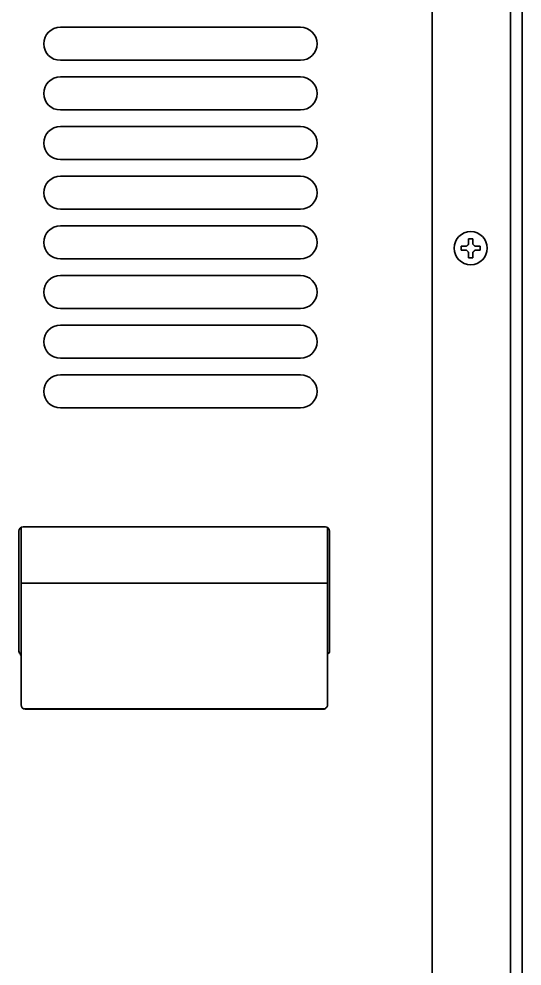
# Model space of a CAD drawing. Header units: inches. Extents: x 885 to 6823, y 710 to 5493.
# Drawn here: x 6700.3 to 6821.8, y 3582.6 to 3811.5 of the extents above; entities that cross this region are included whole.
import ezdxf

# ---------------------------------------------------------------- set-up
doc = ezdxf.new("R2010")
doc.units = ezdxf.units.IN
doc.layers.add('1', color=7, linetype='Continuous', true_color=0xffffff)

msp = doc.modelspace()

# ---------------------------------------------------------------- linework, layer by layer
at = {"layer": '1', "color": 7, "linetype": 'Continuous', "lineweight": 35}
for p, q in [((6821.76, 2356.86), (6821.76, 4008.38)), ((6821.76, 2356.86), (6821.76, 4008.38)), ((6818.96, 2697.46), (6818.96, 3998.43)), ((6800.06, 3993.51), (6800.06, 2695.46)), ((6768.26, 3809.46), (6710.26, 3809.46)), ((6710.26, 3801.46), (6768.26, 3801.46)), ((6768.26, 3797.46), (6710.26, 3797.46)), ((6710.26, 3789.46), (6768.26, 3789.46)), ((6768.26, 3785.46), (6710.26, 3785.46)), ((6710.26, 3777.46), (6768.26, 3777.46)), ((6768.26, 3773.46), (6710.26, 3773.46)), ((6710.26, 3765.46), (6768.26, 3765.46)), ((6768.26, 3761.46), (6710.26, 3761.46)), ((6807.06, 3756.06), (6807.06, 3756.56)), ((6807.06, 3755.56), (6807.06, 3756.06)), ((6811.66, 3756.56), (6811.66, 3756.06)), ((6811.66, 3756.06), (6811.66, 3755.56)), ((6710.26, 3753.46), (6768.26, 3753.46)), ((6768.26, 3749.46), (6710.26, 3749.46)), ((6710.26, 3741.46), (6768.26, 3741.46)), ((6768.26, 3737.46), (6710.26, 3737.46)), ((6710.26, 3729.46), (6768.26, 3729.46)), ((6768.26, 3725.46), (6710.26, 3725.46)), ((6710.26, 3717.46), (6768.26, 3717.46)), ((6700.26, 3658.71), (6700.26, 3687.71)), ((6700.76, 3660.35), (6700.76, 3688.57)), ((6774.26, 3688.71), (6701.26, 3688.71)), ((6774.76, 3688.57), (6774.76, 3660.35)), ((6775.26, 3687.71), (6775.26, 3658.71)), ((6774.76, 3675.1), (6700.76, 3675.1)), ((6700.76, 3659.99), (6700.76, 3660.35)), ((6700.76, 3659.99), (6700.76, 3658.08)), ((6774.76, 3659.99), (6774.76, 3660.35)), ((6774.76, 3659.99), (6774.76, 3658.08)), ((6700.76, 3658.08), (6700.76, 3645.71)), ((6774.76, 3658.08), (6774.76, 3645.71)), ((6700.76, 3645.68), (6700.76, 3645.71)), ((6701.76, 3644.71), (6773.76, 3644.71)), ((6701.76, 3644.68), (6773.76, 3644.68)), ((6774.76, 3645.68), (6774.76, 3645.71))]:
    msp.add_line(p, q, dxfattribs=at)
msp.add_circle((6809.36, 3756.06), 4, dxfattribs=at)
for centre, radius, start, end in [((6710.26, 3805.46), 4, 90, 270), ((6768.26, 3805.46), 4, 270, 90), ((6710.26, 3793.46), 4, 90, 270), ((6768.26, 3793.46), 4, 270, 90), ((6710.26, 3781.46), 4, 90, 270), ((6768.26, 3781.46), 4, 270, 90), ((6710.26, 3769.46), 4, 90, 270), ((6768.26, 3769.46), 4, 270, 90), ((6710.26, 3757.46), 4, 90, 270), ((6768.26, 3757.46), 4, 270, 90), ((6710.26, 3745.46), 4, 90, 270), ((6768.26, 3745.46), 4, 270, 90), ((6710.26, 3733.46), 4, 90, 270), ((6768.26, 3733.46), 4, 270, 90), ((6710.26, 3721.46), 4, 90, 270), ((6768.26, 3721.46), 4, 270, 90), ((6701.26, 3687.71), 1, 90, 180), ((6774.26, 3687.71), 1, 0, 90), ((6701.26, 3658.71), 1, 180, 239.9977), ((6774.26, 3658.71), 1, 299.9995, 0)]:
    msp.add_arc(centre, radius, start, end, dxfattribs=at)
for centre, major_axis, start_param, end_param in [((6701.76, 3645.71), (-1, 0), 0, 1.570796), ((6701.76, 3645.68), (1, 0), 3.141593, 4.712389), ((6773.76, 3645.71), (-1, 0), 1.570796, 3.141593), ((6773.76, 3645.68), (-1, 0), 1.570796, 3.141593)]:
    msp.add_ellipse(centre, major_axis=major_axis, ratio=0.999391, start_param=start_param, end_param=end_param, dxfattribs=at)
for points in [[(6808.86, 3758.36), (6809.02, 3758.36), (6809.36, 3758.36), (6809.69, 3758.36), (6809.86, 3758.36)], [(6808.86, 3757.06), (6808.86, 3757.11), (6808.86, 3757.22), (6808.86, 3757.38), (6808.86, 3757.54), (6808.86, 3757.69), (6808.86, 3757.85), (6808.86, 3758), (6808.86, 3758.17), (6808.86, 3758.29), (6808.86, 3758.36)], [(6808.36, 3756.56), (6808.38, 3756.58), (6808.43, 3756.63), (6808.5, 3756.7), (6808.57, 3756.77), (6808.64, 3756.84), (6808.72, 3756.91), (6808.79, 3756.98), (6808.83, 3757.03), (6808.86, 3757.06)], [(6809.86, 3757.06), (6809.88, 3757.03), (6809.94, 3756.98), (6810.01, 3756.9), (6810.08, 3756.83), (6810.15, 3756.76), (6810.22, 3756.69), (6810.29, 3756.62), (6810.34, 3756.58), (6810.36, 3756.56)], [(6810.36, 3756.56), (6810.41, 3756.56), (6810.52, 3756.56), (6810.68, 3756.56), (6810.84, 3756.56), (6811, 3756.56), (6811.15, 3756.56), (6811.3, 3756.56), (6811.47, 3756.56), (6811.59, 3756.56), (6811.66, 3756.56)], [(6808.36, 3755.56), (6808.3, 3755.56), (6808.2, 3755.56), (6808.03, 3755.56), (6807.88, 3755.56), (6807.72, 3755.56), (6807.57, 3755.56), (6807.41, 3755.56), (6807.25, 3755.56), (6807.12, 3755.56), (6807.06, 3755.56)], [(6808.86, 3755.06), (6808.83, 3755.08), (6808.78, 3755.13), (6808.71, 3755.21), (6808.64, 3755.28), (6808.57, 3755.35), (6808.5, 3755.42), (6808.43, 3755.49), (6808.38, 3755.53), (6808.36, 3755.56)], [(6809.86, 3753.76), (6809.69, 3753.76), (6809.36, 3753.76), (6809.02, 3753.76), (6808.86, 3753.76)], [(6810.36, 3755.56), (6810.33, 3755.53), (6810.29, 3755.48), (6810.22, 3755.41), (6810.14, 3755.34), (6810.07, 3755.27), (6810, 3755.2), (6809.93, 3755.13), (6809.88, 3755.08), (6809.86, 3755.06)], [(6809.86, 3755.06), (6809.86, 3755), (6809.86, 3754.89), (6809.86, 3754.73), (6809.86, 3754.57), (6809.86, 3754.42), (6809.86, 3754.27), (6809.86, 3754.11), (6809.86, 3753.94), (6809.86, 3753.82), (6809.86, 3753.76)]]:
    msp.add_open_spline(points, degree=3, dxfattribs=at)
for points, knots in [([(6809.86, 3758.36), (6809.86, 3758.15), (6809.86, 3757.94), (6809.86, 3757.62), (6809.86, 3757.51), (6809.86, 3757.28), (6809.86, 3757.17), (6809.86, 3757.06)], [0, 0, 0, 0, 0.5, 0.5, 0.75, 0.75, 1, 1, 1, 1]), ([(6807.06, 3756.56), (6807.26, 3756.56), (6807.47, 3756.56), (6807.8, 3756.56), (6807.91, 3756.56), (6808.13, 3756.56), (6808.24, 3756.56), (6808.36, 3756.56)], [0, 0, 0, 0, 0.5, 0.5, 0.75, 0.75, 1, 1, 1, 1]), ([(6808.86, 3753.76), (6808.86, 3753.96), (6808.86, 3754.17), (6808.86, 3754.49), (6808.86, 3754.6), (6808.86, 3754.83), (6808.86, 3754.94), (6808.86, 3755.06)], [0, 0, 0, 0, 0.5, 0.5, 0.75, 0.75, 1, 1, 1, 1]), ([(6811.66, 3755.56), (6811.46, 3755.56), (6811.25, 3755.56), (6810.92, 3755.56), (6810.81, 3755.56), (6810.59, 3755.56), (6810.47, 3755.56), (6810.36, 3755.56)], [0, 0, 0, 0, 0.5, 0.5, 0.75, 0.75, 1, 1, 1, 1]), ([(6700.47, 3657.73), (6700.52, 3657.79), (6700.57, 3657.85), (6700.66, 3658), (6700.69, 3658.08), (6700.75, 3658.25), (6700.76, 3658.33), (6700.76, 3658.41)], [0, 0, 0, 0, 0.272132, 0.272132, 0.636066, 0.636066, 1, 1, 1, 1]), ([(6774.76, 3658.41), (6774.76, 3658.33), (6774.77, 3658.25), (6774.81, 3658.13), (6774.82, 3658.1), (6774.83, 3658.07)], [0, 0, 0, 0, 0.717618, 0.717618, 1, 1, 1, 1])]:
    msp.add_open_spline(points, degree=3, knots=knots, dxfattribs=at)

doc.saveas('drawing.dxf')
